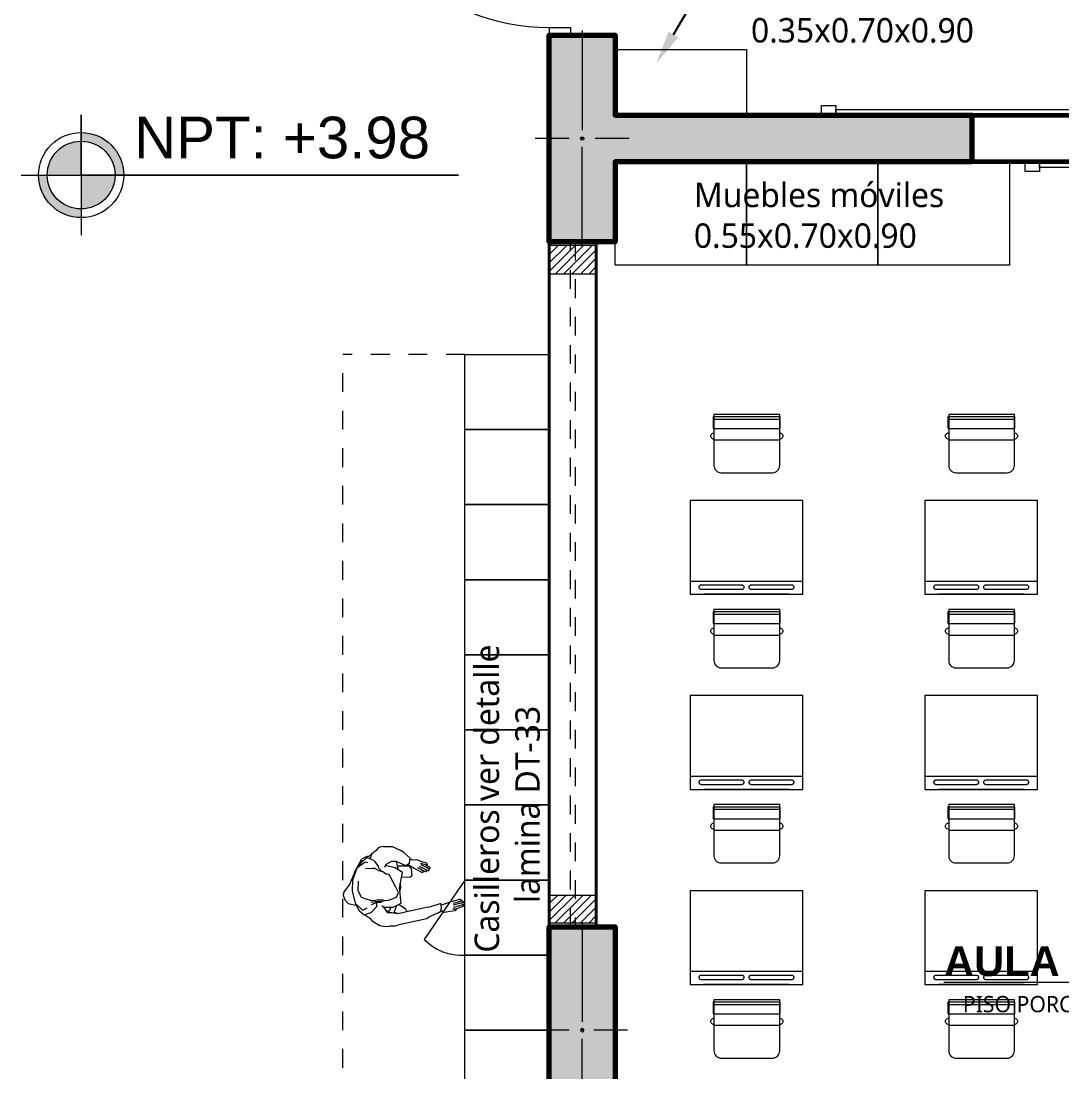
# Model space of a CAD drawing. Header units: metres. Extents: x 28 to 239, y -1 to 113.
# Drawn here: x 120.23 to 125.77, y 64.16 to 69.76 of the extents above; entities that cross this region are included whole.
import ezdxf
from ezdxf import colors
from ezdxf.entities.mleader import LeaderData, LeaderLine
from ezdxf.math import Vec2, Vec3

# ---------------------------------------------------------------- set-up
doc = ezdxf.new("R2010")
doc.units = ezdxf.units.M
doc.linetypes.add('DASHED2', pattern=[0.375, 0.25, -0.125])
for name, color, linetype, lineweight in [('COLUMNAS 50', 32, 'Continuous', 70), ('COLUMNETASSS', 211, 'Continuous', 20), ('Cotas varias El', 253, 'Continuous', 13), ('Equipamiento SR', 23, 'Continuous', 0), ('GRAFO 0 BLANCO', 7, 'Continuous', 0), ('GRAFO01', 7, 'Continuous', 0), ('letras sr', 7, 'Continuous', 5), ('MOBILIARIO_Pen_No__1', 7, 'Continuous', 13), ('muro bajo', 191, 'Continuous', 40), ('Muros el', 144, 'Continuous', 60), ('PERSONAS', 8, 'Continuous', 0), ('Puertas El', 21, 'Continuous', 15), ('Structural - Bearing_Pen_No__20', 1, 'Continuous', 0), ('TEXTO 100', 7, 'Continuous', 20), ('Vanos', 140, 'Continuous', 5)]:
    doc.layers.add(name, color=color, linetype=linetype, lineweight=lineweight)
doc.layers.add('Mobiliario', color=7, linetype='Continuous', lineweight=0, true_color=0x7f7f7f)
doc.styles.add('Generales', font='trebuc.ttf', dxfattribs={"height": 0.1})
doc.styles.add('JOS', font='arial.ttf', dxfattribs={"height": 1})
doc.styles.add('Santa Rosa 1 50', font='trebuc.ttf')
pattern_1 = [(225, (-26.687095, 202.612055), (0.0224506403, -0.0224506403), [])]

# ---------------------------------------------------------------- blocks, each defined once
blk = doc.blocks.new('Picture 18')
at = {"layer": 'Equipamiento SR', "linetype": 'Continuous'}
for p, q in [((0.075, 0), (0, 0)), ((0, 0), (0, -0.05)), ((4.125, 0), (0.075, 0)), ((0.075, 0), (0.075, -0.03)), ((0.075, -0.05), (0.075, 0)), ((4.125, -0.03), (4.125, 0)), ((4.2, 0), (4.125, 0)), ((4.125, 0), (4.125, -0.05)), ((4.2, -0.05), (4.2, 0)), ((0, -0.05), (0.075, -0.05)), ((0.075, -0.03), (4.125, -0.03)), ((4.125, -0.05), (4.2, -0.05))]:
    blk.add_line(p, q, dxfattribs=at)
blk = doc.blocks.new('A$C0F2E3FFB')
at = {"layer": 'PERSONAS'}
for p, q in [((0.3161, 0.6969), (0.312, 0.6932)), ((0.312, 0.6932), (0.3311, 0.6321)), ((0.321, 0.6986), (0.3161, 0.6969)), ((0.3306, 0.6777), (0.321, 0.6986)), ((0.3264, 0.709), (0.3224, 0.7063)), ((0.3224, 0.7063), (0.3379, 0.6502)), ((0.3322, 0.7087), (0.3264, 0.709)), ((0.3356, 0.7182), (0.3307, 0.7165)), ((0.3307, 0.7165), (0.3485, 0.6496)), ((0.3355, 0.6978), (0.3322, 0.7087)), ((0.3405, 0.7189), (0.3356, 0.7182)), ((0.349, 0.6961), (0.3405, 0.7189)), ((0.3498, 0.7116), (0.3459, 0.7099)), ((0.3459, 0.7099), (0.3621, 0.6499)), ((0.3547, 0.7123), (0.3498, 0.7116)), ((0.3714, 0.6601), (0.3547, 0.7123)), ((0.3311, 0.6321), (0.3429, 0.5966)), ((0.3717, 0.6668), (0.3708, 0.6485)), ((0.3758, 0.6695), (0.3717, 0.6668)), ((0.3802, 0.6625), (0.3758, 0.6695)), ((0.3844, 0.6313), (0.3802, 0.6625)), ((0.3895, 0.599), (0.3844, 0.6313)), ((0.3642, 0.5806), (0.339, 0.5783)), ((0.339, 0.5783), (0.3603, 0.5098)), ((0.3429, 0.5966), (0.3461, 0.5848)), ((0.3461, 0.5848), (0.3482, 0.5792)), ((0.3837, 0.5776), (0.3642, 0.5806)), ((0.3812, 0.5878), (0.3895, 0.599)), ((0.3824, 0.5778), (0.3812, 0.5878)), ((0.39, 0.5699), (0.3837, 0.5776)), ((0.4149, 0.5094), (0.39, 0.5699)), ((0.1098, 0.4982), (0.1039, 0.4965)), ((0.1058, 0.477), (0.1098, 0.4982)), ((0.1242, 0.5139), (0.1071, 0.4828)), ((0.1078, 0.4585), (0.1337, 0.5105)), ((0.1179, 0.4483), (0.1451, 0.505)), ((0.1356, 0.5085), (0.1214, 0.4858)), ((0.1291, 0.5146), (0.1242, 0.5139)), ((0.1337, 0.5105), (0.1291, 0.5146)), ((0.1414, 0.5091), (0.1356, 0.5085)), ((0.1451, 0.505), (0.1414, 0.5091)), ((0.3603, 0.5098), (0.3622, 0.4901)), ((0.4263, 0.4942), (0.4149, 0.5094)), ((0.0907, 0.4652), (0.0804, 0.4366)), ((0.0804, 0.4366), (0.0811, 0.4114)), ((0.0999, 0.4938), (0.0907, 0.4652)), ((0.1039, 0.4965), (0.0999, 0.4938)), ((0.0999, 0.457), (0.1058, 0.477)), ((0.1252, 0.4392), (0.15, 0.4883)), ((0.129, 0.4196), (0.1547, 0.4667)), ((0.1405, 0.4917), (0.1309, 0.4755)), ((0.1473, 0.4729), (0.133, 0.4545)), ((0.1464, 0.4924), (0.1405, 0.4917)), ((0.15, 0.4883), (0.1464, 0.4924)), ((0.1522, 0.4736), (0.1473, 0.4729)), ((0.1547, 0.4667), (0.1522, 0.4736)), ((0.3622, 0.4901), (0.3984, 0.3221)), ((0.4614, 0.3392), (0.4263, 0.4942)), ((0.0703, 0.3968), (0.0366, 0.3577)), ((0.0985, 0.393), (0.0703, 0.3968)), ((0.0811, 0.4114), (0.0767, 0.396)), ((0.114, 0.3706), (0.0985, 0.393)), ((0.1062, 0.3818), (0.111, 0.3895)), ((0.111, 0.3895), (0.1131, 0.3932)), ((0.1131, 0.3932), (0.129, 0.4196)), ((0.1321, 0.4039), (0.1179, 0.392)), ((0.1321, 0.4039), (0.1179, 0.392)), ((0.1179, 0.392), (0.1179, 0.3223)), ((0.1179, 0.392), (0.1179, 0.3223)), ((0.1711, 0.4086), (0.1321, 0.4039)), ((0.1711, 0.4086), (0.1321, 0.4039)), ((0.183, 0.3945), (0.1711, 0.4086)), ((0.183, 0.3945), (0.1711, 0.4086)), ((0.1805, 0.3461), (0.183, 0.3945)), ((0.1805, 0.3461), (0.183, 0.3945)), ((0.3877, 0.378), (0.3709, 0.3711)), ((0.3865, 0.3775), (0.3709, 0.3711)), ((0.0262, 0.3419), (0.0012, 0.2881)), ((0.0366, 0.3577), (0.0262, 0.3419)), ((0.0884, 0.3102), (0.114, 0.3706)), ((0.1396, 0.3274), (0.0906, 0.3159)), ((0.1396, 0.3274), (0.1179, 0.3223)), ((0.1545, 0.3513), (0.127, 0.3072)), ((0.2448, 0.333), (0.1545, 0.3513)), ((0.2451, 0.3398), (0.2188, 0.3383)), ((0.2726, 0.3267), (0.2407, 0.3109)), ((0.3364, 0.3418), (0.2448, 0.333)), ((0.2691, 0.3357), (0.2451, 0.3398)), ((0.301, 0.3146), (0.2726, 0.3267)), ((0.3138, 0.28), (0.301, 0.3146)), ((0.3592, 0.2951), (0.3364, 0.3418)), ((0.3709, 0.3711), (0.3436, 0.3271)), ((0.3952, 0.299), (0.3485, 0.317)), ((0.3891, 0.3014), (0.3979, 0.3244)), ((0.3984, 0.3221), (0.3937, 0.2875)), ((0.4718, 0.3019), (0.4614, 0.3392)), ((0, 0.2365), (0.0015, 0.2623)), ((0.0016, 0.2633), (0.0012, 0.2881)), ((0.0872, 0.2869), (0.0884, 0.3102)), ((0.1048, 0.2531), (0.0872, 0.2869)), ((0.1239, 0.2462), (0.1048, 0.2531)), ((0.127, 0.3072), (0.1125, 0.2507)), ((0.157, 0.2445), (0.1621, 0.2539)), ((0.1679, 0.273), (0.1621, 0.2539)), ((0.1828, 0.28), (0.1679, 0.273)), ((0.2407, 0.3109), (0.1828, 0.28)), ((0.318, 0.2681), (0.3138, 0.28)), ((0.3197, 0.2457), (0.318, 0.2681)), ((0.3599, 0.2394), (0.3592, 0.2951)), ((0.3943, 0.2632), (0.3599, 0.2394)), ((0.3775, 0.2747), (0.3614, 0.2824)), ((0.3775, 0.2747), (0.3614, 0.2824)), ((0.3839, 0.2676), (0.3775, 0.2747)), ((0.3839, 0.2676), (0.3938, 0.2719)), ((0.3843, 0.2559), (0.3839, 0.2676)), ((0.3937, 0.2875), (0.3943, 0.2632)), ((0.3937, 0.2875), (0.3937, 0.2875)), ((0.3937, 0.2875), (0.3937, 0.2875)), ((0.4718, 0.3019), (0.4726, 0.2756)), ((0.4748, 0.2479), (0.4726, 0.2756)), ((0, 0.2365), (0.0054, 0.2166)), ((0.0054, 0.2166), (0.0145, 0.2028)), ((0.0145, 0.2028), (0.0242, 0.1942)), ((0.0242, 0.1942), (0.0442, 0.1695)), ((0.0857, 0.1833), (0.1209, 0.2085)), ((0.1288, 0.2101), (0.1209, 0.2085)), ((0.1288, 0.2101), (0.1469, 0.2267)), ((0.1315, 0.1877), (0.1307, 0.1731)), ((0.1433, 0.2093), (0.1315, 0.1877)), ((0.1433, 0.2093), (0.1484, 0.2343)), ((0.1484, 0.2343), (0.157, 0.2445)), ((0.3148, 0.2072), (0.3161, 0.2314)), ((0.3189, 0.1924), (0.3148, 0.2072)), ((0.3161, 0.2314), (0.3192, 0.2361)), ((0.3205, 0.1681), (0.3189, 0.1924)), ((0.3192, 0.2361), (0.3197, 0.2457)), ((0.3238, 0.23), (0.3197, 0.2457)), ((0.3303, 0.2248), (0.3238, 0.23)), ((0.3245, 0.2067), (0.3238, 0.23)), ((0.3404, 0.1768), (0.3242, 0.2147)), ((0.33, 0.1628), (0.3245, 0.2067)), ((0.3328, 0.1995), (0.3303, 0.2248)), ((0.3561, 0.1983), (0.3328, 0.1995)), ((0.3599, 0.2394), (0.3518, 0.2276)), ((0.3903, 0.1674), (0.3561, 0.1983)), ((0.4482, 0.1828), (0.4675, 0.2157)), ((0.4675, 0.2157), (0.4748, 0.2479)), ((0.0442, 0.1695), (0.0607, 0.1516)), ((0.0442, 0.1695), (0.0742, 0.1582)), ((0.0607, 0.1516), (0.0602, 0.1419)), ((0.0602, 0.1419), (0.0741, 0.1101)), ((0.0824, 0.1757), (0.066, 0.1406)), ((0.0868, 0.1124), (0.066, 0.1406)), ((0.0857, 0.1833), (0.0824, 0.1757)), ((0.0983, 0.1457), (0.0926, 0.1296)), ((0.0926, 0.1296), (0.1288, 0.0811)), ((0.1307, 0.1731), (0.1334, 0.1323)), ((0.2999, 0.1061), (0.3087, 0.128)), ((0.3087, 0.128), (0.3205, 0.1681)), ((0.3447, 0.1668), (0.3404, 0.1768)), ((0.3779, 0.1147), (0.3647, 0.1416)), ((0.3928, 0.1595), (0.3903, 0.1674)), ((0.4055, 0.1229), (0.3928, 0.1595)), ((0.4037, 0.1269), (0.4089, 0.1334)), ((0.4089, 0.1334), (0.4258, 0.1578)), ((0.4258, 0.1578), (0.4382, 0.169)), ((0.4382, 0.169), (0.4482, 0.1828)), ((0.1477, 0.0704), (0.0741, 0.1101)), ((0.1206, 0.0912), (0.0868, 0.1124)), ((0.1288, 0.0811), (0.2002, 0.0551)), ((0.1477, 0.0704), (0.2264, 0.0372)), ((0.1974, 0.0562), (0.1477, 0.0704)), ((0.2068, 0.0887), (0.26, 0.0859)), ((0.26, 0.0859), (0.2928, 0.1017)), ((0.2631, 0.0518), (0.3368, 0.0703)), ((0.2928, 0.1017), (0.2999, 0.1061)), ((0.3368, 0.0703), (0.3779, 0.1147)), ((0.3525, 0.0795), (0.3396, 0.0313)), ((0.3398, 0.073), (0.3806, 0.0937)), ((0.3806, 0.0937), (0.3818, 0.097)), ((0.3818, 0.097), (0.4055, 0.1229)), ((0.2002, 0.0551), (0.2631, 0.0518)), ((0.2264, 0.0372), (0.2683, 0.003)), ((0.2683, 0.003), (0.2895, 0)), ((0.2895, 0), (0.3172, 0.0102)), ((0.3172, 0.0102), (0.3396, 0.0313))]:
    blk.add_line(p, q, dxfattribs=at)
blk = doc.blocks.new('A$C5A0F33B4')
at = {"layer": 'Puertas El', "linetype": 'Continuous'}
blk.add_line((1.12, 1.16), (1.2176, 2.2757), dxfattribs=at)
at = {"layer": 'Puertas El', "linetype": 'ByBlock'}
for p, q in [((1.005, 1.16), (1.005, 1.2)), ((1.005, 1.2), (1.12, 1.2)), ((1.12, 1.2), (1.005, 1.2)), ((1.12, 1.2), (1.12, 1.16)), ((1.12, 1.16), (1.005, 1.16)), ((1.005, 0), (1.005, 0.04)), ((1.005, 0.04), (1.12, 0.04)), ((1.12, 0), (1.005, 0)), ((1.12, 0), (1.005, 0)), ((1.12, 0), (1.005, 0)), ((1.12, 0.04), (1.12, 0))]:
    blk.add_line(p, q, dxfattribs=at)
blk.add_arc((1.12, 1.16), 1.12, 270, 85, dxfattribs=at)
blk = doc.blocks.new('Columna 1.10 x0.30')
at = {"true_color": 0xc7c8ca}
h = blk.add_hatch(color=9, dxfattribs=at)
h.dxf.hatch_style = 1
h.paths.add_polyline_path([(-234.8493, 113.8066), (-235.9493, 113.8066), (-235.9493, 113.4566), (-234.8493, 113.4566)])
h.paths.add_polyline_path([(-235.3906, 113.6316, -1), (-235.408, 113.6316, -1)], flags=16)
at = {"layer": 'COLUMNAS 50', "color": 1, "linetype": 'Continuous', "lineweight": 5}
for p, q in [((-235.3993, 113.8732), (-235.3993, 113.6932)), ((-235.9743, 113.6316), (-235.4443, 113.6316)), ((-234.8243, 113.6316), (-235.3543, 113.6316)), ((-235.3993, 113.5616), (-235.3993, 113.3816))]:
    blk.add_line(p, q, dxfattribs=at)
at = {"layer": 'COLUMNAS 50', "linetype": 'Continuous'}
blk.add_lwpolyline([(-235.9493, 113.4566), (-234.8493, 113.4566), (-234.8493, 113.8066), (-235.9493, 113.8066)], close=True, dxfattribs=at)
at = {"layer": 'COLUMNAS 50', "color": 1, "linetype": 'Continuous', "lineweight": 5}
blk.add_circle((-235.3993, 113.6316), 0.00871, dxfattribs=at)
blk.add_point((-235.3993, 113.6316), dxfattribs=at)
blk = doc.blocks.new('A$C3701786B')
at = {"layer": 'Equipamiento SR', "linetype": 'Continuous'}
for p, q in [((0, 0.05), (0.075, 0.05)), ((0, 0), (0, 0.05)), ((0.075, 0.05), (0.075, 0)), ((0.075, 0.03), (1.955, 0.03)), ((0.075, 0), (0.075, 0.03)), ((1.955, 0.05), (2.03, 0.05)), ((1.955, 0), (1.955, 0.05)), ((1.955, 0.03), (1.955, 0)), ((2.03, 0.05), (2.03, 0)), ((0.075, 0), (0, 0)), ((2.03, 0), (1.955, 0))]:
    blk.add_line(p, q, dxfattribs=at)
at = {"layer": 'Equipamiento SR'}
blk.add_line((0, 0), (1.955, 0), dxfattribs=at)
blk = doc.blocks.new('A$C3A47622C')
at = {"layer": 'Mobiliario', "linetype": 'Continuous'}
for p, q in [((0.0251, 0.3696), (0.0111, 0.3696)), ((0.0111, 0.015), (0.0111, 0.3696)), ((0.0752, 0.3696), (0.0251, 0.3696)), ((0.0251, 0.015), (0.0251, 0.3696)), ((0.0752, 0.015), (0.0752, 0.3696)), ((0.0983, 0.3673), (0.0987, 0.37)), ((0.0987, 0.37), (0.0997, 0.3732)), ((0.0997, 0.3732), (0.1012, 0.3762)), ((0.1012, 0.3762), (0.1031, 0.3788)), ((0.1031, 0.3788), (0.1053, 0.381)), ((0.1053, 0.381), (0.1079, 0.3828)), ((0.1079, 0.3828), (0.1107, 0.384)), ((0.1107, 0.384), (0.1136, 0.3846)), ((0.1136, 0.3846), (0.1165, 0.3846)), ((0.1165, 0.3846), (0.1194, 0.384)), ((0.1194, 0.384), (0.1222, 0.3828)), ((0.1222, 0.3828), (0.1248, 0.381)), ((0.1248, 0.381), (0.127, 0.3788)), ((0.127, 0.3788), (0.1289, 0.3762)), ((0.1289, 0.3762), (0.1297, 0.3747)), ((0.1297, 0.3747), (0.1333, 0.3673)), ((0.0752, 0.015), (0.0108, 0.015)), ((0.0987, 0.0146), (0.0983, 0.0173)), ((0.0997, 0.0113), (0.0987, 0.0146)), ((0.1012, 0.0084), (0.0997, 0.0113)), ((0.1031, 0.0057), (0.1012, 0.0084)), ((0.1053, 0.0035), (0.1031, 0.0057)), ((0.1079, 0.0018), (0.1053, 0.0035)), ((0.1107, 0.0006), (0.1079, 0.0018)), ((0.1136, 0), (0.1107, 0.0006)), ((0.1165, 0), (0.1136, 0)), ((0.1194, 0.0006), (0.1165, 0)), ((0.1222, 0.0018), (0.1194, 0.0006)), ((0.1248, 0.0035), (0.1222, 0.0018)), ((0.127, 0.0057), (0.1248, 0.0035)), ((0.1289, 0.0084), (0.127, 0.0057)), ((0.1297, 0.0099), (0.1289, 0.0084)), ((0.1333, 0.0173), (0.1297, 0.0099))]:
    blk.add_line(p, q, dxfattribs=at)
at = {"layer": 'Mobiliario'}
blk.add_line((0.1361, 0.0173), (0.1361, 0.3673), dxfattribs=at)
at = {"layer": 'Mobiliario', "linetype": 'Continuous'}
blk.add_lwpolyline([(0, 0.0173), (0.2722, 0.0173, 0.414214), (0.3111, 0.0562), (0.3111, 0.3284, 0.414214), (0.2722, 0.3673), (0, 0.3673), (0, 0.0173)], format="xyb", dxfattribs=at)

msp = doc.modelspace()

# ---------------------------------------------------------------- hatches: boundary and pattern name
at = {"layer": 'GRAFO 0 BLANCO', "true_color": 0xc7c8ca}
h = msp.add_hatch(color=9, dxfattribs=at)
h.dxf.hatch_style = 1
h.paths.add_polyline_path([(123.3911, 69.2622), (123.3911, 69.6872), (123.0411, 69.6872), (123.0411, 68.5872), (123.3911, 68.5872), (123.3911, 69.0122), (125.2911, 69.0122), (125.2911, 69.2622)])
edge = h.paths.add_edge_path(flags=16)
edge.add_arc((123.2161, 69.1372), 0.00871, 180, 540)
at = {"layer": 'GRAFO 0 BLANCO'}
h = msp.add_hatch(dxfattribs=at)
h.set_pattern_fill('ANSI31', color=256, scale=0.01, angle=180)
h.set_pattern_definition(pattern_1)
h.paths.add_polyline_path([(123.2911, 68.5672), (123.0411, 68.5672), (123.0411, 68.4172), (123.2911, 68.4172)])
h = msp.add_hatch(dxfattribs=at)
h.set_pattern_fill('ANSI31', color=256, scale=0.01, angle=180)
h.set_pattern_definition(pattern_1)
h.paths.add_polyline_path([(123.2911, 64.9572), (123.0411, 64.9572), (123.0411, 65.1072), (123.2911, 65.1072)])
at = {"layer": 'TEXTO 100', "ltscale": 1.3}
h = msp.add_hatch(color=7, dxfattribs=at)
edge = h.paths.add_edge_path()
edge.add_line((120.7283, 68.9424), (120.5476, 68.9424))
edge.add_line((120.5476, 68.9424), (120.5476, 68.7618))
edge.add_arc((120.5476, 68.9424), 0.1806, 270, 360)
edge = h.paths.add_edge_path()
edge.add_arc((120.5476, 68.9424), 0.1806, 90, 180)
edge.add_line((120.367, 68.9424), (120.5476, 68.9424))
edge.add_line((120.5476, 68.9424), (120.5476, 69.123))
edge = h.paths.add_edge_path()
edge.add_line((120.5476, 69.1691), (120.5476, 69.123))
edge.add_arc((120.5476, 68.9424), 0.1806, 0, 90, ccw=False)
edge.add_line((120.7283, 68.9424), (120.7744, 68.9424))
edge.add_arc((120.5476, 68.9424), 0.2267, 0, 90)
msp.add_hatch(color=7, dxfattribs=at).paths.add_polyline_path([(120.367, 68.9424), (120.3209, 68.9424, 0.414214), (120.5476, 68.7157), (120.5476, 68.7618, -0.414214)])

# ---------------------------------------------------------------- linework, layer by layer
at = {"layer": 'COLUMNAS 50', "linetype": 'Continuous'}
for p, q in [((123.3911, 69.6872), (123.3911, 69.2622)), ((123.3911, 69.0122), (123.3911, 68.5872))]:
    msp.add_line(p, q, dxfattribs=at)
msp.add_lwpolyline([(125.2911, 69.0122), (123.3911, 69.0122), (123.3911, 68.5872), (123.0411, 68.5872), (123.0411, 69.6872), (123.3911, 69.6872), (123.3911, 69.2622), (125.2911, 69.2622)], close=True, dxfattribs=at)
at = {"layer": 'COLUMNETASSS'}
for points in [[(123.2911, 68.5672), (123.0411, 68.5672), (123.0411, 68.4172), (123.2911, 68.4172)], [(123.2911, 64.9572), (123.0411, 64.9572), (123.0411, 65.1072), (123.2911, 65.1072)]]:
    msp.add_lwpolyline(points, close=True, dxfattribs=at)
at = {"layer": 'Equipamiento SR'}
for points in [[(123.3911, 69.2622), (123.3911, 69.6122), (124.0911, 69.6122), (124.0911, 69.2622), (123.3911, 69.2622)], [(124.0911, 69.0122), (124.0911, 68.4622), (123.3911, 68.4622), (123.3911, 69.0122), (124.0911, 69.0122)], [(124.7911, 69.0122), (124.7911, 68.4622), (124.0911, 68.4622), (124.0911, 69.0122), (124.7911, 69.0122)], [(125.4911, 69.0122), (125.4911, 68.4622), (124.7911, 68.4622), (124.7911, 69.0122), (125.4911, 69.0122)], [(123.0411, 67.5872), (122.5911, 67.5872), (122.5911, 67.9872), (123.0411, 67.9872)], [(123.0411, 67.1872), (122.5911, 67.1872), (122.5911, 67.5872), (123.0411, 67.5872)], [(123.0411, 66.7872), (122.5911, 66.7872), (122.5911, 67.1872), (123.0411, 67.1872)], [(123.0411, 66.3872), (122.5911, 66.3872), (122.5911, 66.7872), (123.0411, 66.7872)], [(123.0411, 65.9872), (122.5911, 65.9872), (122.5911, 66.3872), (123.0411, 66.3872)], [(123.0411, 65.5872), (122.5911, 65.5872), (122.5911, 65.9872), (123.0411, 65.9872)], [(123.0411, 65.1872), (122.5911, 65.1872), (122.5911, 65.5872), (123.0411, 65.5872)], [(123.0411, 64.7872), (122.5911, 64.7872), (122.5911, 65.1872), (123.0411, 65.1872)], [(123.0411, 64.3872), (122.5911, 64.3872), (122.5911, 64.7872), (123.0411, 64.7872)], [(123.0411, 63.9872), (122.5911, 63.9872), (122.5911, 64.3872), (123.0411, 64.3872)]]:
    msp.add_lwpolyline(points, dxfattribs=at)
msp.add_lwpolyline([(122.5911, 65.1872), (122.3752, 64.8709, 0.21676), (122.5911, 64.7872, 1.172573)], format="xyb", dxfattribs=at)
at = {"layer": 'GRAFO01', "color": 251, "linetype": 'DASHED2', "lineweight": 9, "ltscale": 0.4}
for p in [(121.9411, 63.9872), (122.5911, 67.9872)]:
    msp.add_line(p, (121.9411, 67.9872), dxfattribs=at)
at = {"layer": 'Mobiliario', "linetype": 'Continuous', "lineweight": 0}
for p, q in [((123.7911, 67.2093), (123.7911, 66.7093)), ((124.3911, 67.2093), (123.7911, 67.2093)), ((124.3911, 66.7093), (124.3911, 67.2093)), ((125.0411, 67.2093), (125.0411, 66.7093)), ((125.6411, 67.2093), (125.0411, 67.2093)), ((125.6411, 66.7093), (125.6411, 67.2093)), ((123.7911, 66.7798), (124.3911, 66.7798)), ((123.8382, 66.7501), (123.8378, 66.7482)), ((123.8378, 66.7482), (123.8378, 66.7463)), ((123.8378, 66.7463), (123.8382, 66.7445)), ((123.8389, 66.7519), (123.8382, 66.7501)), ((123.8382, 66.7445), (123.8389, 66.7427)), ((123.84, 66.7535), (123.8389, 66.7519)), ((123.8389, 66.7427), (123.84, 66.741)), ((123.8415, 66.755), (123.84, 66.7535)), ((123.84, 66.741), (123.8415, 66.7396)), ((123.8432, 66.7562), (123.8415, 66.755)), ((123.8415, 66.7396), (123.8432, 66.7384)), ((123.8451, 66.7571), (123.8432, 66.7562)), ((123.8432, 66.7384), (123.8451, 66.7374)), ((123.8472, 66.7578), (123.8451, 66.7571)), ((123.8451, 66.7374), (123.8472, 66.7368)), ((123.8494, 66.7581), (123.8472, 66.7578)), ((123.8472, 66.7368), (123.8494, 66.7364)), ((123.8505, 66.7581), (123.8494, 66.7581)), ((123.8494, 66.7364), (123.8505, 66.7364)), ((124.0658, 66.7581), (123.8505, 66.7581)), ((123.8505, 66.7364), (124.0658, 66.7364)), ((124.0669, 66.7581), (124.0658, 66.7581)), ((124.0658, 66.7364), (124.0669, 66.7364)), ((124.0691, 66.7578), (124.0669, 66.7581)), ((124.0669, 66.7364), (124.0691, 66.7368)), ((124.0712, 66.7571), (124.0691, 66.7578)), ((124.0691, 66.7368), (124.0712, 66.7374)), ((124.0731, 66.7562), (124.0712, 66.7571)), ((124.0712, 66.7374), (124.0731, 66.7384)), ((124.0748, 66.755), (124.0731, 66.7562)), ((124.0731, 66.7384), (124.0748, 66.7396)), ((124.0762, 66.7535), (124.0748, 66.755)), ((124.0748, 66.7396), (124.0762, 66.741)), ((124.0773, 66.7519), (124.0762, 66.7535)), ((124.0762, 66.741), (124.0773, 66.7427)), ((124.0781, 66.7501), (124.0773, 66.7519)), ((124.0773, 66.7427), (124.0781, 66.7445)), ((124.0784, 66.7482), (124.0781, 66.7501)), ((124.0781, 66.7445), (124.0784, 66.7463)), ((124.0784, 66.7463), (124.0784, 66.7482)), ((124.1042, 66.7501), (124.1038, 66.7482)), ((124.1038, 66.7482), (124.1038, 66.7463)), ((124.1038, 66.7463), (124.1042, 66.7445)), ((124.1049, 66.7519), (124.1042, 66.7501)), ((124.1042, 66.7445), (124.1049, 66.7427)), ((124.106, 66.7535), (124.1049, 66.7519)), ((124.1049, 66.7427), (124.106, 66.741)), ((124.1075, 66.755), (124.106, 66.7535)), ((124.106, 66.741), (124.1075, 66.7396)), ((124.1092, 66.7562), (124.1075, 66.755)), ((124.1075, 66.7396), (124.1092, 66.7384)), ((124.1111, 66.7571), (124.1092, 66.7562)), ((124.1092, 66.7384), (124.1111, 66.7374)), ((124.1132, 66.7578), (124.1111, 66.7571)), ((124.1111, 66.7374), (124.1132, 66.7368)), ((124.1153, 66.7581), (124.1132, 66.7578)), ((124.1132, 66.7368), (124.1153, 66.7364)), ((124.1164, 66.7581), (124.1153, 66.7581)), ((124.1153, 66.7364), (124.1164, 66.7364)), ((124.3318, 66.7581), (124.1164, 66.7581)), ((124.1164, 66.7364), (124.3318, 66.7364)), ((124.3329, 66.7581), (124.3318, 66.7581)), ((124.3318, 66.7364), (124.3329, 66.7364)), ((124.3351, 66.7578), (124.3329, 66.7581)), ((124.3329, 66.7364), (124.3351, 66.7368)), ((124.3371, 66.7571), (124.3351, 66.7578)), ((124.3351, 66.7368), (124.3371, 66.7374)), ((124.3391, 66.7562), (124.3371, 66.7571)), ((124.3371, 66.7374), (124.3391, 66.7384)), ((124.3408, 66.755), (124.3391, 66.7562)), ((124.3391, 66.7384), (124.3408, 66.7396)), ((124.3422, 66.7535), (124.3408, 66.755)), ((124.3408, 66.7396), (124.3422, 66.741)), ((124.3433, 66.7519), (124.3422, 66.7535)), ((124.3422, 66.741), (124.3433, 66.7427)), ((124.344, 66.7501), (124.3433, 66.7519)), ((124.3433, 66.7427), (124.344, 66.7445)), ((124.3444, 66.7482), (124.344, 66.7501)), ((124.344, 66.7445), (124.3444, 66.7463)), ((124.3444, 66.7463), (124.3444, 66.7482)), ((124.3761, 66.7798), (124.3761, 66.7794)), ((125.0411, 66.7798), (125.6411, 66.7798)), ((125.0882, 66.7501), (125.0878, 66.7482)), ((125.0878, 66.7482), (125.0878, 66.7463)), ((125.0878, 66.7463), (125.0882, 66.7445)), ((125.0889, 66.7519), (125.0882, 66.7501)), ((125.0882, 66.7445), (125.0889, 66.7427)), ((125.09, 66.7535), (125.0889, 66.7519)), ((125.0889, 66.7427), (125.09, 66.741)), ((125.0915, 66.755), (125.09, 66.7535)), ((125.09, 66.741), (125.0915, 66.7396)), ((125.0932, 66.7562), (125.0915, 66.755)), ((125.0915, 66.7396), (125.0932, 66.7384)), ((125.0951, 66.7571), (125.0932, 66.7562)), ((125.0932, 66.7384), (125.0951, 66.7374)), ((125.0972, 66.7578), (125.0951, 66.7571)), ((125.0951, 66.7374), (125.0972, 66.7368)), ((125.0994, 66.7581), (125.0972, 66.7578)), ((125.0972, 66.7368), (125.0994, 66.7364)), ((125.1005, 66.7581), (125.0994, 66.7581)), ((125.0994, 66.7364), (125.1005, 66.7364)), ((125.3158, 66.7581), (125.1005, 66.7581)), ((125.1005, 66.7364), (125.3158, 66.7364)), ((125.3169, 66.7581), (125.3158, 66.7581)), ((125.3158, 66.7364), (125.3169, 66.7364)), ((125.3191, 66.7578), (125.3169, 66.7581)), ((125.3169, 66.7364), (125.3191, 66.7368)), ((125.3212, 66.7571), (125.3191, 66.7578)), ((125.3191, 66.7368), (125.3212, 66.7374)), ((125.3231, 66.7562), (125.3212, 66.7571)), ((125.3212, 66.7374), (125.3231, 66.7384)), ((125.3248, 66.755), (125.3231, 66.7562)), ((125.3231, 66.7384), (125.3248, 66.7396)), ((125.3262, 66.7535), (125.3248, 66.755)), ((125.3248, 66.7396), (125.3262, 66.741)), ((125.3273, 66.7519), (125.3262, 66.7535)), ((125.3262, 66.741), (125.3273, 66.7427)), ((125.3281, 66.7501), (125.3273, 66.7519)), ((125.3273, 66.7427), (125.3281, 66.7445)), ((125.3284, 66.7482), (125.3281, 66.7501)), ((125.3281, 66.7445), (125.3284, 66.7463)), ((125.3284, 66.7463), (125.3284, 66.7482)), ((125.3542, 66.7501), (125.3538, 66.7482)), ((125.3538, 66.7482), (125.3538, 66.7463)), ((125.3538, 66.7463), (125.3542, 66.7445)), ((125.3549, 66.7519), (125.3542, 66.7501)), ((125.3542, 66.7445), (125.3549, 66.7427)), ((125.356, 66.7535), (125.3549, 66.7519)), ((125.3549, 66.7427), (125.356, 66.741)), ((125.3575, 66.755), (125.356, 66.7535)), ((125.356, 66.741), (125.3575, 66.7396)), ((125.3592, 66.7562), (125.3575, 66.755)), ((125.3575, 66.7396), (125.3592, 66.7384)), ((125.3611, 66.7571), (125.3592, 66.7562)), ((125.3592, 66.7384), (125.3611, 66.7374)), ((125.3632, 66.7578), (125.3611, 66.7571)), ((125.3611, 66.7374), (125.3632, 66.7368)), ((125.3653, 66.7581), (125.3632, 66.7578)), ((125.3632, 66.7368), (125.3653, 66.7364)), ((125.3664, 66.7581), (125.3653, 66.7581)), ((125.3653, 66.7364), (125.3664, 66.7364)), ((125.5818, 66.7581), (125.3664, 66.7581)), ((125.3664, 66.7364), (125.5818, 66.7364)), ((125.5829, 66.7581), (125.5818, 66.7581)), ((125.5818, 66.7364), (125.5829, 66.7364)), ((125.5851, 66.7578), (125.5829, 66.7581)), ((125.5829, 66.7364), (125.5851, 66.7368)), ((125.5871, 66.7571), (125.5851, 66.7578)), ((125.5851, 66.7368), (125.5871, 66.7374)), ((125.5891, 66.7562), (125.5871, 66.7571)), ((125.5871, 66.7374), (125.5891, 66.7384)), ((125.5908, 66.755), (125.5891, 66.7562)), ((125.5891, 66.7384), (125.5908, 66.7396)), ((125.5922, 66.7535), (125.5908, 66.755)), ((125.5908, 66.7396), (125.5922, 66.741)), ((125.5933, 66.7519), (125.5922, 66.7535)), ((125.5922, 66.741), (125.5933, 66.7427)), ((125.594, 66.7501), (125.5933, 66.7519)), ((125.5933, 66.7427), (125.594, 66.7445)), ((125.5944, 66.7482), (125.594, 66.7501)), ((125.594, 66.7445), (125.5944, 66.7463)), ((125.5944, 66.7463), (125.5944, 66.7482)), ((125.6261, 66.7798), (125.6261, 66.7794)), ((123.7911, 66.7093), (124.3911, 66.7093)), ((124.3191, 66.7093), (123.8631, 66.7093)), ((125.0411, 66.7093), (125.6411, 66.7093)), ((125.5691, 66.7093), (125.1131, 66.7093)), ((123.7911, 66.1699), (123.7911, 65.6699)), ((124.3911, 66.1699), (123.7911, 66.1699)), ((124.3911, 65.6699), (124.3911, 66.1699)), ((125.0411, 66.1699), (125.0411, 65.6699)), ((125.6411, 66.1699), (125.0411, 66.1699)), ((125.6411, 65.6699), (125.6411, 66.1699)), ((123.7911, 65.7404), (124.3911, 65.7404)), ((124.3761, 65.7404), (124.3761, 65.74)), ((125.0411, 65.7404), (125.6411, 65.7404)), ((125.6261, 65.7404), (125.6261, 65.74)), ((123.7911, 65.6699), (124.3911, 65.6699)), ((123.8382, 65.7107), (123.8378, 65.7088)), ((123.8378, 65.7088), (123.8378, 65.7069)), ((123.8378, 65.7069), (123.8382, 65.705)), ((123.8389, 65.7125), (123.8382, 65.7107)), ((123.8382, 65.705), (123.8389, 65.7033)), ((123.84, 65.7141), (123.8389, 65.7125)), ((123.8389, 65.7033), (123.84, 65.7016)), ((123.8415, 65.7155), (123.84, 65.7141)), ((123.84, 65.7016), (123.8415, 65.7002)), ((123.8432, 65.7168), (123.8415, 65.7155)), ((123.8415, 65.7002), (123.8432, 65.6989)), ((123.8451, 65.7177), (123.8432, 65.7168)), ((123.8432, 65.6989), (123.8451, 65.698)), ((123.8472, 65.7184), (123.8451, 65.7177)), ((123.8451, 65.698), (123.8472, 65.6973)), ((123.8494, 65.7187), (123.8472, 65.7184)), ((123.8472, 65.6973), (123.8494, 65.697)), ((123.8505, 65.7187), (123.8494, 65.7187)), ((123.8494, 65.697), (123.8505, 65.697)), ((124.0658, 65.7187), (123.8505, 65.7187)), ((123.8505, 65.697), (124.0658, 65.697)), ((124.3191, 65.6699), (123.8631, 65.6699)), ((124.0669, 65.7187), (124.0658, 65.7187)), ((124.0658, 65.697), (124.0669, 65.697)), ((124.0691, 65.7184), (124.0669, 65.7187)), ((124.0669, 65.697), (124.0691, 65.6973)), ((124.0712, 65.7177), (124.0691, 65.7184)), ((124.0691, 65.6973), (124.0712, 65.698)), ((124.0731, 65.7168), (124.0712, 65.7177)), ((124.0712, 65.698), (124.0731, 65.6989)), ((124.0748, 65.7155), (124.0731, 65.7168)), ((124.0731, 65.6989), (124.0748, 65.7002)), ((124.0762, 65.7141), (124.0748, 65.7155)), ((124.0748, 65.7002), (124.0762, 65.7016)), ((124.0773, 65.7125), (124.0762, 65.7141)), ((124.0762, 65.7016), (124.0773, 65.7033)), ((124.0781, 65.7107), (124.0773, 65.7125)), ((124.0773, 65.7033), (124.0781, 65.705)), ((124.0784, 65.7088), (124.0781, 65.7107)), ((124.0781, 65.705), (124.0784, 65.7069)), ((124.0784, 65.7069), (124.0784, 65.7088)), ((124.1042, 65.7107), (124.1038, 65.7088)), ((124.1038, 65.7088), (124.1038, 65.7069)), ((124.1038, 65.7069), (124.1042, 65.705)), ((124.1049, 65.7125), (124.1042, 65.7107)), ((124.1042, 65.705), (124.1049, 65.7033)), ((124.106, 65.7141), (124.1049, 65.7125)), ((124.1049, 65.7033), (124.106, 65.7016)), ((124.1075, 65.7155), (124.106, 65.7141)), ((124.106, 65.7016), (124.1075, 65.7002)), ((124.1092, 65.7168), (124.1075, 65.7155)), ((124.1075, 65.7002), (124.1092, 65.6989)), ((124.1111, 65.7177), (124.1092, 65.7168)), ((124.1092, 65.6989), (124.1111, 65.698)), ((124.1132, 65.7184), (124.1111, 65.7177)), ((124.1111, 65.698), (124.1132, 65.6973)), ((124.1153, 65.7187), (124.1132, 65.7184)), ((124.1132, 65.6973), (124.1153, 65.697)), ((124.1164, 65.7187), (124.1153, 65.7187)), ((124.1153, 65.697), (124.1164, 65.697)), ((124.3318, 65.7187), (124.1164, 65.7187)), ((124.1164, 65.697), (124.3318, 65.697)), ((124.3329, 65.7187), (124.3318, 65.7187)), ((124.3318, 65.697), (124.3329, 65.697)), ((124.3351, 65.7184), (124.3329, 65.7187)), ((124.3329, 65.697), (124.3351, 65.6973)), ((124.3371, 65.7177), (124.3351, 65.7184)), ((124.3351, 65.6973), (124.3371, 65.698)), ((124.3391, 65.7168), (124.3371, 65.7177)), ((124.3371, 65.698), (124.3391, 65.6989)), ((124.3408, 65.7155), (124.3391, 65.7168)), ((124.3391, 65.6989), (124.3408, 65.7002)), ((124.3422, 65.7141), (124.3408, 65.7155)), ((124.3408, 65.7002), (124.3422, 65.7016)), ((124.3433, 65.7125), (124.3422, 65.7141)), ((124.3422, 65.7016), (124.3433, 65.7033)), ((124.344, 65.7107), (124.3433, 65.7125)), ((124.3433, 65.7033), (124.344, 65.705)), ((124.3444, 65.7088), (124.344, 65.7107)), ((124.344, 65.705), (124.3444, 65.7069)), ((124.3444, 65.7069), (124.3444, 65.7088)), ((125.0411, 65.6699), (125.6411, 65.6699)), ((125.0882, 65.7107), (125.0878, 65.7088)), ((125.0878, 65.7088), (125.0878, 65.7069)), ((125.0878, 65.7069), (125.0882, 65.705)), ((125.0889, 65.7125), (125.0882, 65.7107)), ((125.0882, 65.705), (125.0889, 65.7033)), ((125.09, 65.7141), (125.0889, 65.7125)), ((125.0889, 65.7033), (125.09, 65.7016)), ((125.0915, 65.7155), (125.09, 65.7141)), ((125.09, 65.7016), (125.0915, 65.7002)), ((125.0932, 65.7168), (125.0915, 65.7155)), ((125.0915, 65.7002), (125.0932, 65.6989)), ((125.0951, 65.7177), (125.0932, 65.7168)), ((125.0932, 65.6989), (125.0951, 65.698)), ((125.0972, 65.7184), (125.0951, 65.7177)), ((125.0951, 65.698), (125.0972, 65.6973)), ((125.0994, 65.7187), (125.0972, 65.7184)), ((125.0972, 65.6973), (125.0994, 65.697)), ((125.1005, 65.7187), (125.0994, 65.7187)), ((125.0994, 65.697), (125.1005, 65.697)), ((125.3158, 65.7187), (125.1005, 65.7187)), ((125.1005, 65.697), (125.3158, 65.697)), ((125.5691, 65.6699), (125.1131, 65.6699)), ((125.3169, 65.7187), (125.3158, 65.7187)), ((125.3158, 65.697), (125.3169, 65.697)), ((125.3191, 65.7184), (125.3169, 65.7187)), ((125.3169, 65.697), (125.3191, 65.6973)), ((125.3212, 65.7177), (125.3191, 65.7184)), ((125.3191, 65.6973), (125.3212, 65.698)), ((125.3231, 65.7168), (125.3212, 65.7177)), ((125.3212, 65.698), (125.3231, 65.6989)), ((125.3248, 65.7155), (125.3231, 65.7168)), ((125.3231, 65.6989), (125.3248, 65.7002)), ((125.3262, 65.7141), (125.3248, 65.7155)), ((125.3248, 65.7002), (125.3262, 65.7016)), ((125.3273, 65.7125), (125.3262, 65.7141)), ((125.3262, 65.7016), (125.3273, 65.7033)), ((125.3281, 65.7107), (125.3273, 65.7125)), ((125.3273, 65.7033), (125.3281, 65.705)), ((125.3284, 65.7088), (125.3281, 65.7107)), ((125.3281, 65.705), (125.3284, 65.7069)), ((125.3284, 65.7069), (125.3284, 65.7088)), ((125.3542, 65.7107), (125.3538, 65.7088)), ((125.3538, 65.7088), (125.3538, 65.7069)), ((125.3538, 65.7069), (125.3542, 65.705)), ((125.3549, 65.7125), (125.3542, 65.7107)), ((125.3542, 65.705), (125.3549, 65.7033)), ((125.356, 65.7141), (125.3549, 65.7125)), ((125.3549, 65.7033), (125.356, 65.7016)), ((125.3575, 65.7155), (125.356, 65.7141)), ((125.356, 65.7016), (125.3575, 65.7002)), ((125.3592, 65.7168), (125.3575, 65.7155)), ((125.3575, 65.7002), (125.3592, 65.6989)), ((125.3611, 65.7177), (125.3592, 65.7168)), ((125.3592, 65.6989), (125.3611, 65.698)), ((125.3632, 65.7184), (125.3611, 65.7177)), ((125.3611, 65.698), (125.3632, 65.6973)), ((125.3653, 65.7187), (125.3632, 65.7184)), ((125.3632, 65.6973), (125.3653, 65.697)), ((125.3664, 65.7187), (125.3653, 65.7187)), ((125.3653, 65.697), (125.3664, 65.697)), ((125.5818, 65.7187), (125.3664, 65.7187)), ((125.3664, 65.697), (125.5818, 65.697)), ((125.5829, 65.7187), (125.5818, 65.7187)), ((125.5818, 65.697), (125.5829, 65.697)), ((125.5851, 65.7184), (125.5829, 65.7187)), ((125.5829, 65.697), (125.5851, 65.6973)), ((125.5871, 65.7177), (125.5851, 65.7184)), ((125.5851, 65.6973), (125.5871, 65.698)), ((125.5891, 65.7168), (125.5871, 65.7177)), ((125.5871, 65.698), (125.5891, 65.6989)), ((125.5908, 65.7155), (125.5891, 65.7168)), ((125.5891, 65.6989), (125.5908, 65.7002)), ((125.5922, 65.7141), (125.5908, 65.7155)), ((125.5908, 65.7002), (125.5922, 65.7016)), ((125.5933, 65.7125), (125.5922, 65.7141)), ((125.5922, 65.7016), (125.5933, 65.7033)), ((125.594, 65.7107), (125.5933, 65.7125)), ((125.5933, 65.7033), (125.594, 65.705)), ((125.5944, 65.7088), (125.594, 65.7107)), ((125.594, 65.705), (125.5944, 65.7069)), ((125.5944, 65.7069), (125.5944, 65.7088)), ((123.7911, 65.1305), (123.7911, 64.6305)), ((124.3911, 65.1305), (123.7911, 65.1305)), ((124.3911, 64.6305), (124.3911, 65.1305)), ((125.0411, 65.1305), (125.0411, 64.6305)), ((125.6411, 65.1305), (125.0411, 65.1305)), ((125.6411, 64.6305), (125.6411, 65.1305)), ((123.7911, 64.701), (124.3911, 64.701)), ((123.8382, 64.6712), (123.8378, 64.6694)), ((123.8378, 64.6694), (123.8378, 64.6675)), ((123.8378, 64.6675), (123.8382, 64.6656)), ((123.8389, 64.673), (123.8382, 64.6712)), ((123.8382, 64.6656), (123.8389, 64.6638)), ((123.84, 64.6747), (123.8389, 64.673)), ((123.8389, 64.6638), (123.84, 64.6622)), ((123.8415, 64.6761), (123.84, 64.6747)), ((123.84, 64.6622), (123.8415, 64.6607)), ((123.8432, 64.6773), (123.8415, 64.6761)), ((123.8415, 64.6607), (123.8432, 64.6595)), ((123.8451, 64.6783), (123.8432, 64.6773)), ((123.8472, 64.6789), (123.8451, 64.6783)), ((123.8494, 64.6793), (123.8472, 64.6789)), ((123.8505, 64.6793), (123.8494, 64.6793)), ((124.0658, 64.6793), (123.8505, 64.6793)), ((124.0669, 64.6793), (124.0658, 64.6793)), ((124.0691, 64.6789), (124.0669, 64.6793)), ((124.0712, 64.6783), (124.0691, 64.6789)), ((124.0731, 64.6773), (124.0712, 64.6783)), ((124.0748, 64.6761), (124.0731, 64.6773)), ((124.0731, 64.6595), (124.0748, 64.6607)), ((124.0762, 64.6747), (124.0748, 64.6761)), ((124.0748, 64.6607), (124.0762, 64.6622)), ((124.0773, 64.673), (124.0762, 64.6747)), ((124.0762, 64.6622), (124.0773, 64.6638)), ((124.0781, 64.6712), (124.0773, 64.673)), ((124.0773, 64.6638), (124.0781, 64.6656)), ((124.0784, 64.6694), (124.0781, 64.6712)), ((124.0781, 64.6656), (124.0784, 64.6675)), ((124.0784, 64.6675), (124.0784, 64.6694)), ((124.1042, 64.6712), (124.1038, 64.6694)), ((124.1038, 64.6694), (124.1038, 64.6675)), ((124.1038, 64.6675), (124.1042, 64.6656)), ((124.1049, 64.673), (124.1042, 64.6712)), ((124.1042, 64.6656), (124.1049, 64.6638)), ((124.106, 64.6747), (124.1049, 64.673)), ((124.1049, 64.6638), (124.106, 64.6622)), ((124.1075, 64.6761), (124.106, 64.6747)), ((124.106, 64.6622), (124.1075, 64.6607)), ((124.1092, 64.6773), (124.1075, 64.6761)), ((124.1075, 64.6607), (124.1092, 64.6595)), ((124.1111, 64.6783), (124.1092, 64.6773)), ((124.1132, 64.6789), (124.1111, 64.6783)), ((124.1153, 64.6793), (124.1132, 64.6789)), ((124.1164, 64.6793), (124.1153, 64.6793)), ((124.3318, 64.6793), (124.1164, 64.6793)), ((124.3329, 64.6793), (124.3318, 64.6793)), ((124.3351, 64.6789), (124.3329, 64.6793)), ((124.3371, 64.6783), (124.3351, 64.6789)), ((124.3391, 64.6773), (124.3371, 64.6783)), ((124.3408, 64.6761), (124.3391, 64.6773)), ((124.3391, 64.6595), (124.3408, 64.6607)), ((124.3422, 64.6747), (124.3408, 64.6761)), ((124.3408, 64.6607), (124.3422, 64.6622)), ((124.3433, 64.673), (124.3422, 64.6747)), ((124.3422, 64.6622), (124.3433, 64.6638)), ((124.344, 64.6712), (124.3433, 64.673)), ((124.3433, 64.6638), (124.344, 64.6656)), ((124.3444, 64.6694), (124.344, 64.6712)), ((124.344, 64.6656), (124.3444, 64.6675)), ((124.3444, 64.6675), (124.3444, 64.6694)), ((124.3761, 64.701), (124.3761, 64.7005)), ((125.0411, 64.701), (125.6411, 64.701)), ((125.0882, 64.6712), (125.0878, 64.6694)), ((125.0878, 64.6694), (125.0878, 64.6675)), ((125.0878, 64.6675), (125.0882, 64.6656)), ((125.0889, 64.673), (125.0882, 64.6712)), ((125.0882, 64.6656), (125.0889, 64.6638)), ((125.09, 64.6747), (125.0889, 64.673)), ((125.0889, 64.6638), (125.09, 64.6622)), ((125.0915, 64.6761), (125.09, 64.6747)), ((125.09, 64.6622), (125.0915, 64.6607)), ((125.0932, 64.6773), (125.0915, 64.6761)), ((125.0915, 64.6607), (125.0932, 64.6595)), ((125.0951, 64.6783), (125.0932, 64.6773)), ((125.0972, 64.6789), (125.0951, 64.6783)), ((125.0994, 64.6793), (125.0972, 64.6789)), ((125.1005, 64.6793), (125.0994, 64.6793)), ((125.3158, 64.6793), (125.1005, 64.6793)), ((125.3169, 64.6793), (125.3158, 64.6793)), ((125.3191, 64.6789), (125.3169, 64.6793)), ((125.3212, 64.6783), (125.3191, 64.6789)), ((125.3231, 64.6773), (125.3212, 64.6783)), ((125.3248, 64.6761), (125.3231, 64.6773)), ((125.3231, 64.6595), (125.3248, 64.6607)), ((125.3262, 64.6747), (125.3248, 64.6761)), ((125.3248, 64.6607), (125.3262, 64.6622)), ((125.3273, 64.673), (125.3262, 64.6747)), ((125.3262, 64.6622), (125.3273, 64.6638)), ((125.3281, 64.6712), (125.3273, 64.673)), ((125.3273, 64.6638), (125.3281, 64.6656)), ((125.3284, 64.6694), (125.3281, 64.6712)), ((125.3281, 64.6656), (125.3284, 64.6675)), ((125.3284, 64.6675), (125.3284, 64.6694)), ((125.3542, 64.6712), (125.3538, 64.6694)), ((125.3538, 64.6694), (125.3538, 64.6675)), ((125.3538, 64.6675), (125.3542, 64.6656)), ((125.3549, 64.673), (125.3542, 64.6712)), ((125.3542, 64.6656), (125.3549, 64.6638)), ((125.356, 64.6747), (125.3549, 64.673)), ((125.3549, 64.6638), (125.356, 64.6622)), ((125.3575, 64.6761), (125.356, 64.6747)), ((125.356, 64.6622), (125.3575, 64.6607)), ((125.3592, 64.6773), (125.3575, 64.6761)), ((125.3575, 64.6607), (125.3592, 64.6595)), ((125.3611, 64.6783), (125.3592, 64.6773)), ((125.3632, 64.6789), (125.3611, 64.6783)), ((125.3653, 64.6793), (125.3632, 64.6789)), ((125.3664, 64.6793), (125.3653, 64.6793)), ((125.5818, 64.6793), (125.3664, 64.6793)), ((125.5829, 64.6793), (125.5818, 64.6793)), ((125.5851, 64.6789), (125.5829, 64.6793)), ((125.5871, 64.6783), (125.5851, 64.6789)), ((125.5891, 64.6773), (125.5871, 64.6783)), ((125.5908, 64.6761), (125.5891, 64.6773)), ((125.5891, 64.6595), (125.5908, 64.6607)), ((125.5922, 64.6747), (125.5908, 64.6761)), ((125.5908, 64.6607), (125.5922, 64.6622)), ((125.5933, 64.673), (125.5922, 64.6747)), ((125.5922, 64.6622), (125.5933, 64.6638)), ((125.594, 64.6712), (125.5933, 64.673)), ((125.5933, 64.6638), (125.594, 64.6656)), ((125.5944, 64.6694), (125.594, 64.6712)), ((125.594, 64.6656), (125.5944, 64.6675)), ((125.5944, 64.6675), (125.5944, 64.6694)), ((125.6261, 64.701), (125.6261, 64.7005)), ((123.7911, 64.6305), (124.3911, 64.6305)), ((123.8432, 64.6595), (123.8451, 64.6586)), ((123.8451, 64.6586), (123.8472, 64.6579)), ((123.8472, 64.6579), (123.8494, 64.6576)), ((123.8494, 64.6576), (123.8505, 64.6576)), ((123.8505, 64.6576), (124.0658, 64.6576)), ((124.3191, 64.6305), (123.8631, 64.6305)), ((124.0658, 64.6576), (124.0669, 64.6576)), ((124.0669, 64.6576), (124.0691, 64.6579)), ((124.0691, 64.6579), (124.0712, 64.6586)), ((124.0712, 64.6586), (124.0731, 64.6595)), ((124.1092, 64.6595), (124.1111, 64.6586)), ((124.1111, 64.6586), (124.1132, 64.6579)), ((124.1132, 64.6579), (124.1153, 64.6576)), ((124.1153, 64.6576), (124.1164, 64.6576)), ((124.1164, 64.6576), (124.3318, 64.6576)), ((124.3318, 64.6576), (124.3329, 64.6576)), ((124.3329, 64.6576), (124.3351, 64.6579)), ((124.3351, 64.6579), (124.3371, 64.6586)), ((124.3371, 64.6586), (124.3391, 64.6595)), ((125.0411, 64.6305), (125.6411, 64.6305)), ((125.0932, 64.6595), (125.0951, 64.6586)), ((125.0951, 64.6586), (125.0972, 64.6579)), ((125.0972, 64.6579), (125.0994, 64.6576)), ((125.0994, 64.6576), (125.1005, 64.6576)), ((125.1005, 64.6576), (125.3158, 64.6576)), ((125.5691, 64.6305), (125.1131, 64.6305)), ((125.3158, 64.6576), (125.3169, 64.6576)), ((125.3169, 64.6576), (125.3191, 64.6579)), ((125.3191, 64.6579), (125.3212, 64.6586)), ((125.3212, 64.6586), (125.3231, 64.6595)), ((125.3592, 64.6595), (125.3611, 64.6586)), ((125.3611, 64.6586), (125.3632, 64.6579)), ((125.3632, 64.6579), (125.3653, 64.6576)), ((125.3653, 64.6576), (125.3664, 64.6576)), ((125.3664, 64.6576), (125.5818, 64.6576)), ((125.5818, 64.6576), (125.5829, 64.6576)), ((125.5829, 64.6576), (125.5851, 64.6579)), ((125.5851, 64.6579), (125.5871, 64.6586)), ((125.5871, 64.6586), (125.5891, 64.6595))]:
    msp.add_line(p, q, dxfattribs=at)
at = {"layer": 'Mobiliario', "lineweight": 0}
msp.add_line((122.5911, 65.1872), (122.3752, 64.8709), dxfattribs=at)
at = {"layer": 'muro bajo', "linetype": 'Continuous'}
for p, q in [((123.0411, 68.5872), (123.0411, 64.9372)), ((123.2911, 64.9372), (123.2911, 68.5872))]:
    msp.add_line(p, q, dxfattribs=at)
at = {"layer": 'Muros el', "ltscale": 0.05}
msp.add_lwpolyline([(128.5911, 69.0122), (125.2911, 69.0122), (125.2911, 69.2622), (128.5911, 69.2622)], close=True, dxfattribs=at)
at = {"layer": 'Structural - Bearing_Pen_No__20', "linetype": 'Continuous'}
for p, q in [((123.2161, 69.7122), (123.2161, 69.1822)), ((123.1461, 69.1372), (122.9661, 69.1372)), ((123.2161, 68.5622), (123.2161, 69.0922)), ((123.4661, 69.1372), (123.2861, 69.1372))]:
    msp.add_line(p, q, dxfattribs=at)
msp.add_circle((123.2161, 69.1372), 0.00871, dxfattribs=at)
msp.add_point((123.2161, 69.1372), dxfattribs=at)
at = {"layer": 'TEXTO 100', "color": 7, "ltscale": 1.3}
msp.add_lwpolyline([(120.2275, 68.9424), (122.5573, 68.9424), (120.5476, 68.9424), (120.5476, 69.2625), (120.5476, 68.6223)], dxfattribs=at)
for radius in [0.2267, 0.1806]:
    msp.add_circle((120.5476, 68.9424), radius, dxfattribs=at)
at = {"layer": 'Vanos', "color": 7, "linetype": 'DASHED2', "ltscale": 0.3}
for p, q in [((123.1536, 64.9372), (123.1536, 68.5872)), ((123.1786, 68.5872), (123.1786, 64.9372))]:
    msp.add_line(p, q, dxfattribs=at)
at = {"layer": 'Vanos', "color": 7, "linetype": 'DASHED2'}
msp.add_line((123.1786, 64.9591), (123.1536, 64.9591), dxfattribs=at)

# ---------------------------------------------------------------- block references
at = {"xscale": 0.9000000000000002, "yscale": 0.9000000000000002, "zscale": 0.9000000000000002, "rotation": 270}
msp.add_blockref('A$C0F2E3FFB', (121.9436, 65.3666), dxfattribs=at)
at = {"layer": 'COLUMNAS 50', "xscale": -1, "rotation": 270}
msp.add_blockref('Columna 1.10 x0.30', (9.5845, 299.7865), dxfattribs=at)
at = {"layer": 'Cotas varias El', "rotation": 180}
msp.add_blockref('A$C3701786B', (127.6061, 69.0122), dxfattribs=at)
at = {"layer": 'Equipamiento SR', "xscale": -1}
msp.add_blockref('A$C5A0F33B4', (124.1611, 69.6872), dxfattribs=at)
at = {"layer": 'Equipamiento SR', "rotation": 270}
for p in [(123.9006, 67.6679), (125.1506, 67.6679), (123.9006, 66.6285), (125.1506, 66.6285), (123.9006, 65.5891), (125.1506, 65.5891), (123.9006, 64.5496), (125.1506, 64.5496)]:
    msp.add_blockref('A$C3A47622C', p, dxfattribs=at)
at = {"layer": 'MOBILIARIO_Pen_No__1', "linetype": 'Continuous', "xscale": -1, "rotation": 180}
msp.add_blockref('Picture 18', (124.4911, 69.2622), dxfattribs=at)

# ---------------------------------------------------------------- texts
at = {"layer": 'GRAFO01', "style": 'JOS'}
msp.add_text('NPT: +3.98', height=0.22181, rotation=0, dxfattribs=at).set_placement((120.8303, 69.0317))
at = {"layer": 'letras sr', "insert": (123.8111, 68.9016), "char_height": 0.13, "attachment_point": 1, "style": 'Generales'}
msp.add_mtext('\\pxql;Muebles móviles\\P0.55x0.70x0.90', dxfattribs=at)
at = {"layer": 'letras sr', "insert": (122.6433, 64.8005), "char_height": 0.115, "width": 2.168975, "attachment_point": 1, "rotation": 90, "style": 'Generales'}
msp.add_mtext('{\\H1.13043x;Casilleros ver detalle\\P\\pxql;      lamina DT-33} ', dxfattribs=at)
at = {"layer": 'letras sr', "insert": (124.7956, 64.8345), "char_height": 0.15884, "attachment_point": 1, "style": 'Santa Rosa 1 50'}
msp.add_mtext_dynamic_manual_height_columns('\\pxqc;{\\fSwis721 Ex BT|b1|i0|c0|p34;\\LAULA ESTÁNDAR 3ro "B"\\P\\fTrebuchet MS|b0|i0|c0|p34;\\H0.54545x;\\lPISO PORCELANATO 60x60CM ANTIDESLIZANTE\\H1.1917x;\\PArea:63.38 m²}', width=3.443884, gutter_width=1, heights=[0], dxfattribs=at)

# ---------------------------------------------------------------- leaders
at = {"layer": 'letras sr'}
ml = msp.add_multileader_mtext('Standard', dxfattribs=at)
ml.set_content('Mueble móvil\\P0.35x0.70x0.90', color=256, style='Generales')
ml.set_leader_properties()
ml.build(insert=Vec2(0, 0))
ml.multileader.update_dxf_attribs({"text_right_attachment_type": 6, "dogleg_length": 0.36, "arrow_head_size": 0.18})
ctx = ml.context
ctx.base_point, ctx.char_height, ctx.arrow_head_size, ctx.landing_gap_size, ctx.plane_origin = Vec3(124.0253, 69.9293), 0.13, 0.18, 0.09, Vec3(123.6543, 70.4362)
ctx.right_attachment = 6
notes = []
notes.append((ctx, [(0, (1, 1, 0), (123.8427, 69.9293), (1, 0), 0.1826, [(0, [(123.6101, 69.5361)], 0, [])])]))
ctx.mtext.insert, ctx.mtext.flow_direction = Vec3(124.1153, 69.9954), 5
for ctx, leaders in notes:
    for number, flags, end, landing, length, lines in leaders:
        leader = LeaderData()
        leader.index, (leader.has_last_leader_line, leader.has_dogleg_vector, leader.attachment_direction) = number, flags
        leader.last_leader_point, leader.dogleg_vector, leader.dogleg_length = Vec3(end), Vec3(landing), length
        for number, points, colour, breaks in lines:
            line = LeaderLine()
            line.index, line.vertices, line.color, line.breaks = number, Vec3.list(points), colors.encode_raw_color(colour), breaks
            leader.lines.append(line)
        ctx.leaders.append(leader)

doc.saveas('drawing.dxf')
